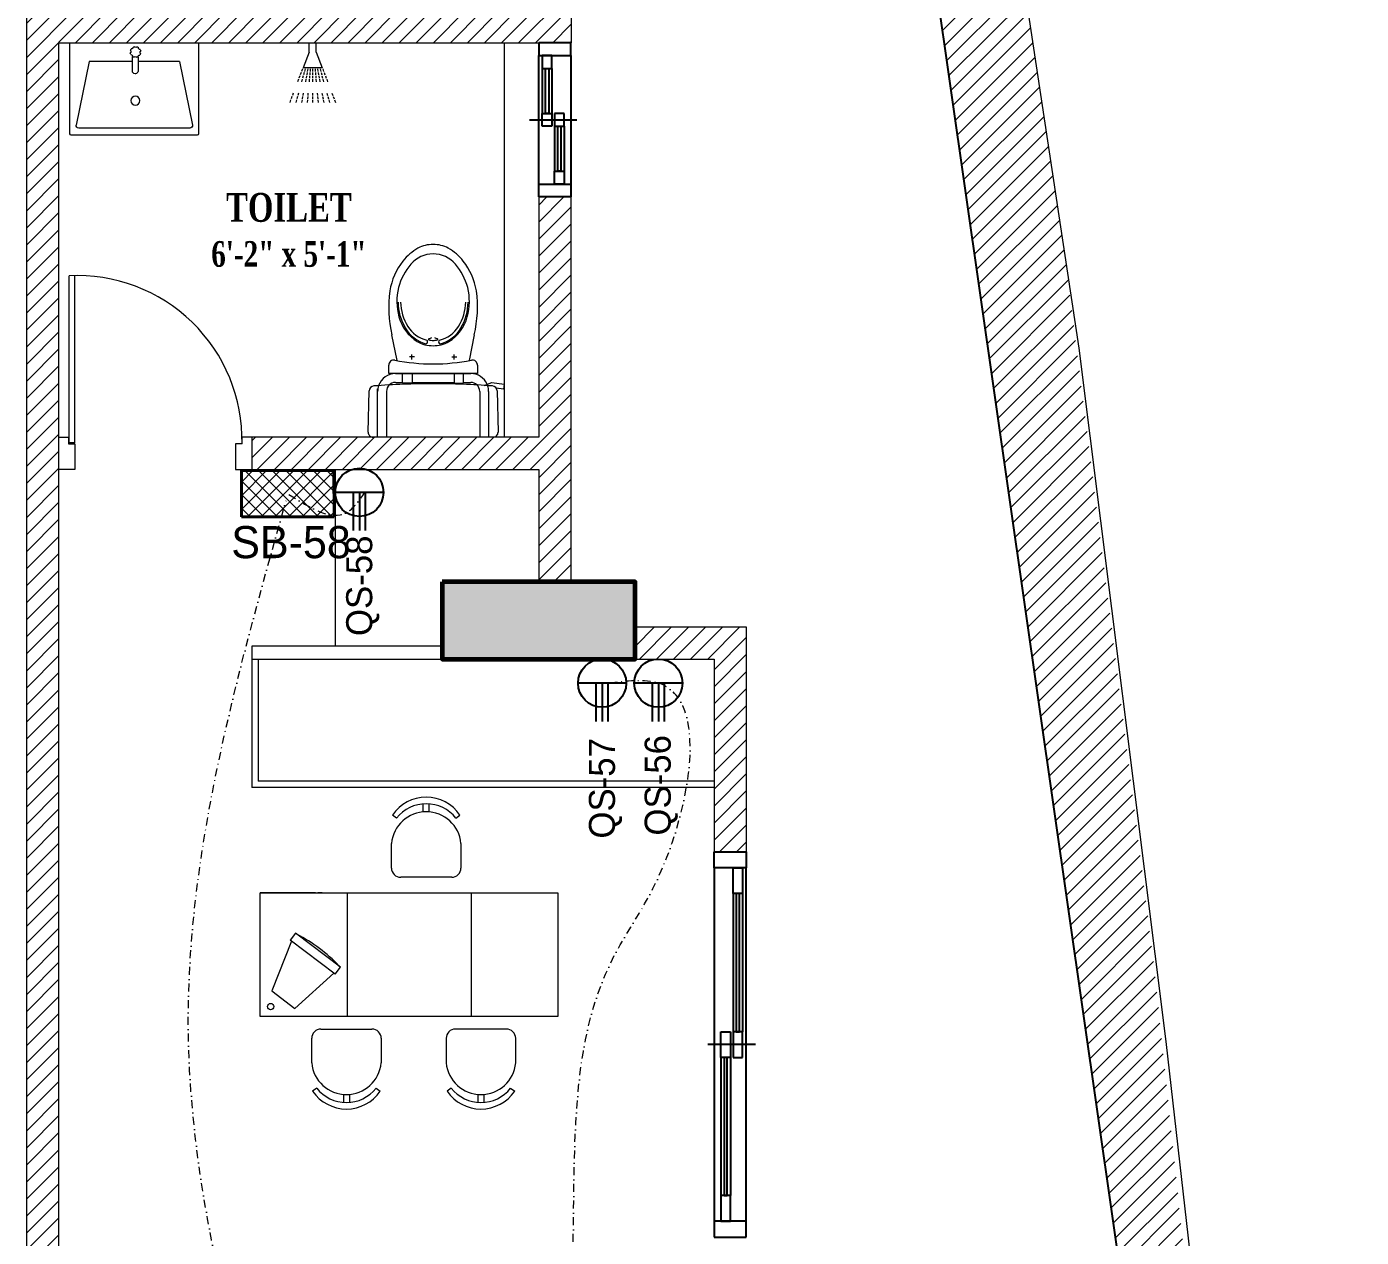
# Model space of a CAD drawing. Header units: inches. Extents: x 109699 to 44449955, y -10987 to 15824140.
# Drawn here: x 194751.3 to 194958.9, y -3308.3 to -3119.9 of the extents above; entities that cross this region are included whole.
import ezdxf

# ---------------------------------------------------------------- set-up
doc = ezdxf.new("R2010")
doc.units = ezdxf.units.IN
doc.header["$LTSCALE"] = 5
doc.header["$MEASUREMENT"] = 0
doc.linetypes.add('DASHDOT', pattern=[1, 0.5, -0.25, 0, -0.25])
doc.linetypes.add('HIDDEN2', pattern=[0.1875, 0.125, -0.0625])
doc.layers.get('0').update_dxf_attribs({"color": 123})
for name, color, linetype, lineweight in [('@NORMAL', 7, 'Continuous', 5), ('cloumn', 253, 'Continuous', 60), ('collum', 8, 'Continuous', 70), ('E-QS-Socket-15A', 1, 'Continuous', 9), ('E-SB-Switch-Board', 106, 'Continuous', 18), ('fixture', 255, 'Continuous', 0), ('Ground foor outer wall', 7, 'Continuous', 25), ('ha', 252, 'Continuous', 5), ('HATCH2', 253, 'Continuous', 15), ('SB', 1, 'DASHDOT', 20), ('WALL', 8, 'Continuous', 53), ('WALL-1', 8, 'Continuous', 9), ('Window wall', 7, 'Continuous', 5)]:
    doc.layers.add(name, color=color, linetype=linetype, lineweight=lineweight)
doc.layers.add('T', color=8, linetype='Continuous')
doc.layers.add('WID', color=8, linetype='Continuous')
doc.styles.get("Standard").update_dxf_attribs({"font": 'times.ttf'})
doc.styles.add('style2', font='ARIALN.TTF', dxfattribs={"width": 0.75, "height": 3})

# ---------------------------------------------------------------- blocks, each defined once
blk = doc.blocks.new('coloumn-01')
at = {"layer": 'ha'}
h = blk.add_hatch(dxfattribs=at)
h.set_pattern_fill('AR-CONC', color=256, scale=0.5)
h.set_pattern_definition([(49.99999999999999, (0, 0), (3.586300913003767, -0.3137606749129755), [0.375, -4.125]), (355, (0, 0), (-0.693756668065, 3.760960668500059), [0.3, -3.3]), (100.45144446, (0.298858405, -0.02614672), (2.89254423363556, 3.447199954843147), [0.3187009599999999, -3.505710559999999]), (46.18420000000001, (0, 1), (5.336206653357862, -0.8275964039653827), [0.5625, -6.1875]), (96.63563549, (0.444683725, 0.931033465), (4.673309728371142, 4.870593003872752), [0.47805171, -5.258568799999999]), (351.1841639899999, (0, 1), (4.673309725273866, 4.870593001349951), [0.45, -4.950000005]), (21, (0.5, 0.75), (2.984535260592308, -2.013094453326694), [0.375, -4.125]), (326.0000000000001, (0.5, 0.75), (1.216576659607909, 3.625750225234265), [0.3, -3.3]), (71.45144474, (0.74871127, 0.58224213), (4.201111883649856, 1.612655764031769), [0.31870095, -3.50571056]), (37.50000000000001, (0, 0), (0.06079927658645334, 1.664469269156557), [0, -3.26, 0, -3.35, 0, -3.3125]), (7.499999999999999, (0, 0), (1.315347687210743, 1.972058559411801), [0, -1.91, 0, -3.185, 0, -1.2625]), (327.5, (-1.115, 0), (2.669112180862045, -0.1127743586718988), [0, -1.25, 0, -3.9, 0, -5.175]), (317.5, (-1.615, 0), (2.915930846711931, 0.5005249116615886), [0, -1.625, 0, -2.59, 0, -3.675])])
h.paths.add_polyline_path([(32128.44739975178, -2546319.049243456), (32092.44739975178, -2546319.049243456), (32092.44739975178, -2546331.049243456), (32128.44739975178, -2546331.049243456)])
h.paths.add_polyline_path([(32128.44739975189, -2546617.132962178), (32098.44739975189, -2546617.132962178), (32098.44739975189, -2546629.132962178), (32128.44739975189, -2546629.132962178)])
h.paths.add_polyline_path([(31978.51966727065, -2546605.132962178), (31966.51966727065, -2546605.132962178), (31966.51966727065, -2546635.132962178), (31978.51966727065, -2546635.132962178)])
h.paths.add_polyline_path([(31821.20333333506, -2546605.132962178), (31809.20333333506, -2546605.132962178), (31809.20333333506, -2546635.132962178), (31821.20333333506, -2546635.132962178)])
h.paths.add_polyline_path([(31689.20328743063, -2546611.133238418), (31677.20328743063, -2546611.133238418), (31677.20328743063, -2546635.133238418), (31689.20328743063, -2546635.133238418)])
h.paths.add_polyline_path([(31417.20347832461, -2546611.132962178), (31405.20347832461, -2546611.132962178), (31405.20347832461, -2546635.132962178), (31417.20347832461, -2546635.132962178)])
h.paths.add_polyline_path([(31435.20347912709, -2546415.348983645), (31405.20347912709, -2546415.348983645), (31405.20347912709, -2546427.348983645), (31435.20347912709, -2546427.348983645)])
h.paths.add_polyline_path([(31633.74647668525, -2546415.348983645), (31603.74647668525, -2546415.348983645), (31603.74647668525, -2546427.348983645), (31633.74647668525, -2546427.348983645)])
h.paths.add_polyline_path([(31821.20245073218, -2546319.049243455), (31809.20245073218, -2546319.049243455), (31809.20245073218, -2546349.049243455), (31821.20245073218, -2546349.049243455)])
h.paths.add_polyline_path([(31996.51966727068, -2546319.049243455), (31966.51966727068, -2546319.049243455), (31966.51966727068, -2546331.049243455), (31996.51966727068, -2546331.049243455)])
h.paths.add_polyline_path([(31581.74648750067, -2546291.049243452), (31541.74648750067, -2546291.049243452), (31541.74648750067, -2546301.049243452), (31581.74648750067, -2546301.049243452)])
h.paths.add_polyline_path([(31485.74647668505, -2546261.049243452), (31475.74647668505, -2546261.049243452), (31475.74647668505, -2546301.049243452), (31485.74647668505, -2546301.049243452)])
h.paths.add_polyline_path([(31581.74648750064, -2546206.049278549), (31521.74648750064, -2546206.049278549), (31521.74648750064, -2546216.049243455), (31581.74648750064, -2546216.049243455)])
h.paths.add_polyline_path([(31435.20347595899, -2546206.049243455), (31405.20347595899, -2546206.049243455), (31405.20347595899, -2546218.049243455), (31435.20347595899, -2546218.049243455)])
h.paths.add_polyline_path([(31435.20347912709, -2546094.049243455), (31405.20347912709, -2546094.049243455), (31405.20347912709, -2546106.049243455), (31435.20347912709, -2546106.049243455)])
h.paths.add_polyline_path([(31583.74647668522, -2546094.049243455), (31547.74647668522, -2546094.049243455), (31547.74647668522, -2546106.049243455), (31583.74647668522, -2546106.049243455)])
h.paths.add_polyline_path([(31775.41359277777, -2546094.049243455), (31763.41359277777, -2546094.049243455), (31763.41359277777, -2546124.049243455), (31775.41359277777, -2546124.049243455)])
h.paths.add_polyline_path([(32059.80123907101, -2546094.049243455), (32047.80123907101, -2546094.049243455), (32047.80123907101, -2546124.049243455), (32059.80123907101, -2546124.049243455)])
h.paths.add_polyline_path([(32058.06771510976, -2545913.633020405), (32028.06771510976, -2545913.633020405), (32028.06771510976, -2545925.633020405), (32058.06771510976, -2545925.633020405)])
h.paths.add_polyline_path([(32048.06771510973, -2545722.712815279), (32036.06771510973, -2545722.712815279), (32036.06771510973, -2545746.712815279), (32048.06771510973, -2545746.712815279)])
h.paths.add_polyline_path([(31799.41359277774, -2545913.633020405), (31763.41359277774, -2545913.633020405), (31763.41359277774, -2545925.633020405), (31799.41359277774, -2545925.633020405)])
h.paths.add_polyline_path([(31591.53986684192, -2545945.049243456), (31561.31223659915, -2545945.049243456), (31561.31223659915, -2545957.049243456), (31591.53986684192, -2545957.049243456)])
h.paths.add_polyline_path([(31435.20347912709, -2545945.049243456), (31405.20347912709, -2545945.049243456), (31405.20347912709, -2545957.049243456), (31435.20347912709, -2545957.049243456)])
h.paths.add_polyline_path([(31429.2035252499, -2545715.383477275), (31405.2035252499, -2545715.383477275), (31405.2035252499, -2545727.383477275), (31429.2035252499, -2545727.383477275)])
h.paths.add_polyline_path([(31605.53986684192, -2545715.383237123), (31581.53986684192, -2545715.383237123), (31581.53986684192, -2545727.383237123), (31605.53986684192, -2545727.383237123)])
h.paths.add_polyline_path([(31775.41359277774, -2545711.610186095), (31763.41359277774, -2545711.610186095), (31763.41359277774, -2545735.610186095), (31775.41359277774, -2545735.610186095)])
at = {"layer": 'cloumn', "elevation": -16.03078112505508}
blk.add_lwpolyline([(32028.06771510976, -2545913.633020405), (32028.06771510976, -2545925.633020405), (32058.06771510976, -2545925.633020405), (32058.06771510976, -2545913.633020405)], close=True, dxfattribs=at)
blk = doc.blocks.new('qplaz')
at = {"layer": 'fixture'}
for p, q in [((143569.7800132462, 341.4142088231699), (143569.7800132462, 321.8142088231655)), ((143584.1800132462, 341.61420882317), (143569.9800132462, 341.61420882317)), ((143581.2560437616, 338.6539164940569), (143571.3654443752, 340.6546305699137)), ((143584.1800132462, 321.6142088231654), (143584.1800132462, 341.61420882317)), ((143570.8861369331, 340.2625714804694), (143570.8861369331, 322.965846165866)), ((143581.2560437616, 338.6539164940569), (143581.2560437616, 332.2000209122216)), ((143582.0060121824, 332.2000209122216), (143579.7593405762, 332.2000209122216)), ((143579.3593405762, 331.8000209122216), (143579.3593405762, 331.7265742452862)), ((143579.7593405762, 331.3265742452861), (143582.0559613498, 331.3265742452861)), ((143581.2560437616, 331.3265742452861), (143581.2560437616, 324.5745011522785)), ((143581.2560437616, 324.5745011522785), (143571.3654443752, 322.5737870764217)), ((143569.9800132462, 321.6142088231654), (143584.1800132462, 321.6142088231654))]:
    blk.add_line(p, q, dxfattribs=at)
blk.add_circle((143575.1723653077, 331.7897488839506), 0.6913263923410093, dxfattribs=at)
for centre, radius, start, end in [((143569.9800132462, 341.4142088231699), 0.2000000000000455, 90, 180), ((143571.2861369331, 340.2625714804694), 0.4000000000000909, 78.56426997742129, 180), ((143579.7593405762, 331.8000209122216), 0.399999999999909, 90, 180), ((143582.7354837368, 331.8035851411277), 0.8302349482081128, 151.4778612968022, 170.068074453921), ((143582.0119682067, 332.4488265509969), 0.248876917594301, 268.6286890816223, 7.917246669584689), ((143582.7354837368, 331.8035851411277), 0.8302349482082407, 106.4778612964865, 125.0680744547195), ((143582.6801355756, 332.7714424551863), 0.2488769175942959, 223.6286890812177, 322.9172466696585), ((143582.7354837368, 331.8035851411277), 0.8302349482088563, 61.4778612960077, 80.06807445479153), ((143583.3807251467, 332.5271006712389), 0.248876917594301, 178.6286890807749, 277.9172466688938), ((143582.7354837368, 331.8035851411277), 0.830234948208255, 16.47786129636911, 35.06807445458243), ((143579.7593405762, 331.7265742452862), 0.4000000000000909, 180, 270), ((143581.7676264227, 331.7482369799126), 0.2488769175943618, 313.6286890804716, 52.9172466688434), ((143582.7354837368, 331.8035851411277), 0.8302349482082407, 196.4778612963691, 215.0680744545824), ((143582.0902423269, 331.0800696110165), 0.2488769175944828, 358.6286890807748, 97.9172466688938), ((143582.7354837368, 331.8035851411277), 0.8302349482086144, 241.4778612960077, 260.0680744547915), ((143582.790831898, 330.8357278270691), 0.2488769175942959, 43.62868908121773, 142.9172466696585), ((143582.7354837368, 331.8035851411277), 0.8302349482082931, 286.4778612964865, 305.0680744547195), ((143583.4589992669, 331.1583437312556), 0.2488769175944828, 88.62868908162226, 187.9172466695847), ((143583.7033410509, 331.8589333023399), 0.2488769175943618, 133.6286890804716, 232.9172466688434), ((143582.7354837368, 331.8035851411277), 0.8302349482084354, 331.4778612968021, 350.0680744541255), ((143569.9800132462, 321.8142088231655), 0.2000000000000455, 180, 270), ((143571.2861369331, 322.965846165866), 0.4000000000000909, 180, 281.4357300225787)]:
    blk.add_arc(centre, radius, start, end, dxfattribs=at)
blk = doc.blocks.new('bhgy')
at = {"layer": 'fixture'}
for p, q in [((143575.2772015615, 368.1126747355272), (143574.8957682036, 368.2586983371991)), ((143575.2772015615, 368.1126747355272), (143574.9022015615, 368.2562354637309)), ((143575.8127015615, 367.9076700157136), (143575.4377015615, 368.0512307438592)), ((143575.8127015615, 367.9076700157136), (143575.4377015615, 368.0512307438592)), ((143576.3482015615, 367.7026652958418), (143575.9732015615, 367.8462260240456)), ((143576.3482015615, 367.7026652958418), (143575.9732015615, 367.8462260240456)), ((143575.2772015615, 367.2064695406123), (143574.9022015615, 367.3118651087395)), ((143575.2772015615, 366.3458920605888), (143574.9022015615, 366.4150440963974)), ((143575.2772015615, 365.513992717734), (143574.9022015615, 365.5481090113869)), ((143575.8127015615, 367.0559646693407), (143575.4377015615, 367.161360237468)), ((143575.8127015615, 366.2471429534605), (143575.4377015615, 366.3162949892401)), ((143575.8127015615, 365.4652746504696), (143575.4377015615, 365.4993909440934)), ((143576.3482015615, 366.9054597980401), (143575.9732015615, 367.0108553661673)), ((143576.3482015615, 366.1483938463032), (143575.9732015615, 366.2175458821118)), ((143576.3482015615, 365.416556583147), (143575.9732015615, 365.4506728767708)), ((143578.4902015615, 366.8826464164711), (143578.1152015615, 367.0262071446457)), ((143578.4902015615, 366.8826464164711), (143578.1152015615, 367.0262071446457)), ((143578.4902015615, 366.3034403129247), (143578.1152015615, 366.408835881052)), ((143578.4902015615, 365.7533974177902), (143578.1152015615, 365.8225494535989)), ((143579.0257015615, 366.6776416966284), (143578.6507015615, 366.821202424803)), ((143579.0257015615, 366.6776416966284), (143578.6507015615, 366.821202424803)), ((143579.0257015615, 366.1529354416241), (143578.6507015615, 366.2583310097514)), ((143579.0257015615, 365.654648310662), (143578.6507015615, 365.7238003464706)), ((143579.5612015615, 366.4726369767857), (143579.1862015615, 366.6161977049603)), ((143579.5612015615, 366.4726369767857), (143579.1862015615, 366.6161977049603)), ((143579.5612015615, 366.0024305703816), (143579.1862015615, 366.1078261385089)), ((143579.5612015615, 365.5558992035337), (143579.1862015615, 365.6250512393424)), ((143580.0967015615, 366.2676322569139), (143579.7217015615, 366.4111929851176)), ((143580.0967015615, 366.2676322569139), (143579.7217015615, 366.4111929851176)), ((143580.0967015615, 365.851925699081), (143579.7217015615, 365.9573212672083)), ((143580.0967015615, 365.4571500964055), (143579.7217015615, 365.5263021322141)), ((143582.7198980097, 365.2664250417263), (143580.2842015615, 366.2039250417263)), ((143580.2842015615, 366.2039250417263), (143580.2842015615, 363.2039250417263)), ((143582.7119899517, 365.2664250417263), (143580.2842015615, 366.1958518928266)), ((143582.7119899517, 365.2664250417263), (143580.2842015615, 366.1958518928266)), ((143575.2772015615, 364.6958867461478), (143574.9022015615, 364.6955482104211)), ((143575.2772015615, 363.8776450359553), (143574.9022015615, 363.8428459541872)), ((143575.8127015615, 364.6963701751781), (143575.4377015615, 364.6960316394513)), ((143575.8127015615, 363.9273381247301), (143575.4377015615, 363.892539042962)), ((143576.3482015615, 364.6968536041793), (143575.9732015615, 364.6965150684525)), ((143576.3482015615, 363.9770312135049), (143575.9732015615, 363.9422321317077)), ((143578.4902015615, 365.2216843139729), (143578.1152015615, 365.2558006075967)), ((143578.4902015615, 364.6987873203004), (143578.1152015615, 364.6984487845737)), ((143578.4902015615, 364.1758035685168), (143578.1152015615, 364.1410044867487)), ((143578.4902015615, 363.643824255251), (143578.1152015615, 363.5739718901866)), ((143579.0257015615, 365.1729662466794), (143578.6507015615, 365.2070825403032)), ((143579.0257015615, 364.6992707493016), (143578.6507015615, 364.6989322135748)), ((143579.0257015615, 364.2254966572916), (143578.6507015615, 364.1906975755235)), ((143579.0257015615, 363.743573432567), (143578.6507015615, 363.6737210675026)), ((143579.5612015615, 365.1242481793859), (143579.1862015615, 365.1583644730097)), ((143579.5612015615, 364.6997541783319), (143579.1862015615, 364.6994156426051)), ((143579.5612015615, 364.2751897460373), (143579.1862015615, 364.2403906642692)), ((143579.5612015615, 363.843322609883), (143579.1862015615, 363.7734702448186)), ((143579.5612015615, 363.3964142809971), (143579.1862015615, 363.2902877868153)), ((143580.0967015615, 365.0755301120923), (143579.7217015615, 365.1096464057161)), ((143580.0967015615, 364.7002376073331), (143579.7217015615, 364.6998990716063)), ((143580.0967015615, 364.3248828348121), (143579.7217015615, 364.290083753044)), ((143580.0967015615, 363.943071787199), (143579.7217015615, 363.8732194221345)), ((143580.0967015615, 363.5479629147273), (143579.7217015615, 363.4418364205164)), ((143582.7198980097, 364.1414250417263), (143580.2842015615, 363.2039250417263)), ((143582.7119899517, 365.2664250417263), (143584.1813158786, 365.2664250417263)), ((143582.7198980097, 364.1414250417263), (143584.1813158786, 364.1414250417263)), ((143575.2772015615, 363.0453291913261), (143574.9022015615, 362.9754768262617)), ((143575.2772015615, 362.1840252112713), (143574.9022015615, 362.0778987170604)), ((143575.2772015615, 361.2767298431543), (143574.9022015615, 361.1323922758572)), ((143575.8127015615, 363.1450783686421), (143575.4377015615, 363.0752260035777)), ((143575.8127015615, 362.3355738449725), (143575.4377015615, 362.2294473507616)), ((143575.8127015615, 361.4828438892844), (143575.4377015615, 361.3385063219873)), ((143576.3482015615, 363.2448275459872), (143575.9732015615, 363.1749751808936)), ((143576.3482015615, 362.4871224787028), (143575.9732015615, 362.3809959844918)), ((143576.3482015615, 361.6889579353854), (143575.9732015615, 361.5446203680883)), ((143578.4902015615, 363.0933170135656), (143578.1152015615, 362.9871905193838)), ((143578.4902015615, 362.5134141197602), (143578.1152015615, 362.3690765524632)), ((143579.0257015615, 363.2448656472668), (143578.6507015615, 363.138739153085)), ((143579.0257015615, 362.7195281658612), (143578.6507015615, 362.5751905985642)), ((143579.5612015615, 362.9256422119913), (143579.1862015615, 362.7813046446943)), ((143580.0967015615, 363.1317562580632), (143579.7217015615, 362.9874186907662))]:
    blk.add_line(p, q, dxfattribs=at)
blk = doc.blocks.new('bgtrfv')
at = {"layer": 'fixture'}
for p, q in [((21441.97229669015, -26164.40491112152), (21441.97229669015, -26138.40491112152)), ((21442.86003956014, -26164.40491112152), (21442.86003956014, -26138.40491112152)), ((21440.36849646348, -26163.54399991067), (21441.86849646348, -26163.54399991067)), ((21441.86849646348, -26163.54399991067), (21441.86849646348, -26164.54399991067)), ((21470.37322828309, -26163.54399991058), (21468.86849646354, -26163.54399991058)), ((21468.86849646354, -26164.54399991055), (21468.86849646354, -26163.54399991058)), ((21441.86849646348, -26164.54399991067), (21442.86849646348, -26164.54399991067)), ((21442.86003956014, -26164.40491112152), (21441.97229669015, -26164.40491112152)), ((21442.86849646348, -26164.54399991067), (21442.86849646348, -26168.54399991067)), ((21467.86849646354, -26164.54399991055), (21467.86849646354, -26168.54399991055)), ((21468.86849646354, -26164.54399991055), (21467.86849646354, -26164.54399991055)), ((21442.86849646348, -26168.54399991067), (21440.36849646348, -26168.54399991058)), ((21467.86849646354, -26168.54399991055), (21470.36849646351, -26168.54399991055))]:
    blk.add_line(p, q, dxfattribs=at)
blk.add_arc((21443.20467689397, -26164.04399991055), 25.66868977762097, 358.8838658305763, 92.75188722137418, dxfattribs=at)
blk = doc.blocks.new('nhjkkl')
at = {"layer": 'fixture'}
for p, q in [((143550.2312347457, 413.9730671772784), (143568.8430790594, 413.9730671772793)), ((143550.9065610597, 406.8304476761043), (143550.9065610476, 413.9730520486739)), ((143552.2954045853, 406.8304476553101), (143552.295404572, 413.9730369089164)), ((143566.7790000358, 406.8304174008415), (143566.7790000629, 413.9730217734107)), ((143568.1677981537, 413.9730520292499), (143568.1677527493, 408.0151220831901)), ((143549.5901182657, 406.7664480220853), (143549.4378542114, 413.1605533693012)), ((143569.6365050042, 413.160553386321), (143569.4842561156, 406.7664480432288)), ((143568.1677527493, 408.0151220831901), (143568.1677981597, 406.4336438885)), ((143548.4963421248, 405.7263631810149), (143548.607251598, 406.5122054251713)), ((143550.3819850576, 405.4614186200849), (143548.4963421248, 405.7263631810149)), ((143548.607251598, 406.5122054251713), (143549.7157409937, 406.3564144534005)), ((143551.5813878428, 405.9018777620411), (143550.3819850576, 405.4614186200849)), ((143554.79288887, 405.4416192904139), (143553.6842026946, 405.441619307019)), ((143556.26127781, 405.5678778112876), (143554.7929191489, 405.5678777931987)), ((143554.7929191489, 405.5678777931987), (143554.7929191657, 404.0528211996536)), ((143562.8130511395, 405.4416192901674), (143556.2612324133, 405.4415738736677)), ((143556.261277828, 404.0528211778994), (143556.26127781, 405.5678778112876)), ((143562.8130813948, 404.0528211994076), (143562.8130814172, 405.5678777923752)), ((143562.8130814172, 405.5678777923752), (143564.2813946441, 405.5678778099075)), ((143565.3901262533, 405.4416192910601), (143564.2813644056, 405.4416193076988)), ((143564.2813946441, 405.5678778099075), (143564.2813946615, 404.0528211776734)), ((143568.1677981597, 406.4336438885), (143568.1677981659, 406.8304930909451)), ((143552.6374877589, 404.0528211924245), (143566.4367957518, 404.0528211854942)), ((143552.6374877788, 402.7586299086117), (143552.6374877589, 404.0528211924245)), ((143565.3901262723, 404.052821200891), (143553.6842329504, 404.0527757819953)), ((143554.7929191657, 404.0528211996536), (143556.261277828, 404.0528211778994)), ((143564.2813946615, 404.0528211776734), (143562.8130813948, 404.0528211994076)), ((143566.4367957518, 404.0528211854942), (143566.4367957728, 402.7586601782943)), ((143553.1271576377, 398.0362349681834), (143553.9518113588, 402.0500473916766)), ((143556.6404317734, 401.4735209071393), (143555.8468090396, 401.4735208790955)), ((143556.2436128532, 401.8703246815119), (143556.2436128408, 401.076701986922)), ((143562.4338063848, 401.4735208998579), (143563.2274290794, 401.4735208880586)), ((143562.8306252776, 401.870324702267), (143562.8306253056, 401.0767019672573)), ((143565.1223207889, 402.0500776611082), (143565.9471258924, 398.0362349753721)), ((143559.3387398673, 398.4577576346321), (143558.9106931205, 398.6640308240756)), ((143560.1635449936, 398.6640308047001), (143559.7355133987, 398.4577576290383))]:
    blk.add_line(p, q, dxfattribs=at)
for centre, radius, start, end in [((143550.2312440123, 413.179452317064), 0.7936148602690781, 90.00066901502818, 181.3645564982883), ((143568.8430925063, 413.179430154478), 0.7936370229151675, 358.63708330143, 90.00097078565905), ((143550.3835517447, 406.7852967886536), 0.7936573326114393, 181.3608597506466, 265.4936567333053), ((143559.3313820936, 520.4146619905953), 114.7747799088793, 265.4974651529274, 270.1027383364831), ((143553.6835439005, 406.8302100781168), 2.776982850894335, 179.9950977868233, 198.7247616892986), ((143553.6641671368, 406.8219761162256), 2.755988833818937, 198.6919603846717, 203.1962037287053), ((143553.6842451597, 406.830626965949), 2.777851183980603, 203.1970942653883, 269.9997481717924), ((143553.6840397306, 406.830291598628), 1.388635154058973, 179.9935610234081, 226.0579730208608), ((143553.6842363313, 406.8306462703642), 1.389026963752532, 226.0622858634653, 269.9986125244432), ((143559.7429846886, 520.4144736201536), 114.7745915251009, 269.8972652920607, 274.5025384751385), ((143565.3900826332, 406.8305070130612), 2.777685812513137, 270.0009001508976, 341.2746753299377), ((143565.3900696894, 406.8304403121767), 1.388821022269026, 270.0023335401336, 318.9044295561592), ((143565.3903243654, 406.8303071959601), 1.388675674785373, 313.9401349780949, 0.004546975725653977), ((143565.3906436726, 406.8305070680519), 2.777154493287228, 341.2709583579591, 359.9997116367785), ((143568.6908150557, 406.7853051890736), 0.7936651105025501, 274.5057515234096, 358.6385485059807), ((143553.4310986414, 402.7586261222484), 0.7936108626023987, 179.9997266385257, 281.154795170795), ((143559.5371957675, 371.7938538244518), 30.76746556976699, 78.84496378673161, 101.1553274581742), ((143565.6431621761, 402.758675070728), 0.7936335968594284, 258.8438563195717, 359.9989248519769), ((143560.6030199971, 393.4904633605145), 6.619506932955108, 122.1868749793399, 164.6422486899968), ((143559.691574243, 394.4271028772321), 5.141188323198548, 104.2497094621876, 150.61330759848), ((143559.4569603147, 394.4903639536053), 4.443393787718942, 101.8529499143643, 150.0038868718224), ((143559.5371492295, 394.6434052969737), 5.084142630955329, 90.00008428513468, 118.9405262423073), ((143558.3670353377, 399.1001076362847), 0.3155730422259372, 304.1716716939285, 79.21640439466078), ((143558.9034807952, 398.7448373456175), 0.08112774840026897, 120.2938259573558, 275.1003766384382), ((143559.5371535633, 395.9875161606467), 2.906734715241127, 90.00023231647822, 103.4195897572691), ((143559.5371191747, 394.6434638445119), 5.0840840834616, 61.05930362467164, 89.999745580456), ((143559.5371073564, 395.9877092781937), 2.906541597874001, 76.57996402864104, 89.99932147006473), ((143560.1707573169, 398.7448373461996), 0.08112776809779704, 264.8996260535975, 59.706176732827), ((143560.7072330775, 399.1001138847403), 0.3155697011984737, 100.7865058950931, 235.831238595057), ((143559.6173005208, 394.4904147853488), 4.443348715976101, 29.99569182148486, 78.14662877954265), ((143559.3826715294, 394.427120612819), 5.141172952833982, 29.38656240975397, 75.7501605465209), ((143558.4712257037, 393.4904828698247), 6.619494466593977, 15.35760583437553, 57.81297954471867), ((143572.2223725796, 393.6842009728691), 19.58487767572048, 167.1608948101009, 187.3028875654185), ((143561.8666311087, 392.9471293959111), 7.765781522712604, 148.9734116776313, 180.0370825543271), ((143561.9397062611, 392.7187179168407), 7.485059714963107, 147.7595450529205, 178.2898013246998), ((143557.1345394465, 392.7186902103006), 7.485068091722362, 1.71040899528419, 32.24066526655368), ((143557.2076145146, 392.9471021420416), 7.765789141801811, 359.9631185417419, 31.02678941811098), ((143546.851903473, 393.6842435729975), 19.58487550162758, 352.6969860827403, 12.83897883790706), ((143563.4260475728, 392.801147338552), 9.524650229934462, 165.1413266773221, 192.8659346269845), ((143555.6481905647, 392.8011472918486), 9.524650235689958, 347.1340656589409, 14.85867360866212), ((143563.0484980828, 392.9327481596404), 10.39841761455111, 189.6220183945854, 217.9117471889267), ((143563.9317907136, 393.5092300994431), 10.19175081845734, 196.1153299050868, 219.5232582581568), ((143555.1424550462, 393.5091935918356), 10.19173337833671, 320.4769270377624, 343.8848553902324), ((143556.0257778566, 392.9327181524561), 10.39840516526215, 322.0884090897869, 350.378137884462), ((143561.7342255453, 392.2455549454055), 8.94320625309545, 219.6122136137997, 239.3816435217801), ((143559.5040281406, 389.9617490593175), 4.519470302409078, 220.5550458037677, 270.4192277752593), ((143559.5701948642, 389.961814163333), 4.519535626071895, 269.580394858351, 319.4445768290443), ((143557.3400579794, 392.2455549029521), 8.94320622922971, 300.6183568637677, 320.3877867722666), ((143559.4418071491, 388.7049738406661), 4.731726761745959, 241.4348748081609, 271.1544712317944), ((143559.6324764107, 388.7049738002104), 4.731726720728004, 268.8455291001113, 298.565125525756)]:
    blk.add_arc(centre, radius, start, end, dxfattribs=at)
blk = doc.blocks.new('A$C29E84E92')
for p, q in [((25.17505422335307, 9.869236721855941), (25.17505422335307, 81.86923672185594)), ((25.17505422335307, 81.86923672185594), (55.17505422335307, 81.86923672185594)), ((55.17505422335307, 68.48081915101511), (55.17505422335307, 81.86923672185594)), ((55.17505422335307, 81.86923672185594), (55.17505422335307, 9.869236721855941)), ((31.38691217695668, 79.0761646447977), (27.17823697575659, 73.46898891167302)), ((43.40673632357357, 74.29023317782458), (31.38691217695668, 79.0761646447977)), ((35.48276842353516, 63.73321026797612), (43.64685656296933, 74.61014296297299)), ((45.34794629328462, 73.3333265220831), (43.64685656296933, 74.61014296297117)), ((27.17823697575659, 73.46898891167302), (35.72288866292729, 64.05312005312271)), ((37.18385815385045, 62.45639382709169), (45.34794629328462, 73.3333265220831)), ((7.865989205030928, 68.20601051787935), (7.12342249870926, 69.192585125606)), ((13.9841253657396, 69.43073605582185), (19.93556622335382, 69.43073605582185)), ((55.21256786788945, 67.92667330017366), (55.21256786788945, 66.86923672185594)), ((22.17505422335307, 67.1912480558226), (22.17505422335307, 54.85334834338073)), ((6.34430242657254, 61.76001490211684), (4.420414154257742, 61.76001490211684)), ((35.48276842353152, 63.73321026797794), (37.18385815385045, 62.45639382709169)), ((6.34430242657254, 60.28458149708649), (4.420414154257742, 60.28458149708649)), ((7.865989205030928, 53.83858588132398), (7.12342249870926, 52.85201127359915)), ((19.93556622335382, 52.61386034338148), (13.9841253657396, 52.61386034338148)), ((61.15088854035639, 50.12572385488102), (67.1023293979706, 50.12572385488102)), ((73.22046555867928, 48.90099831693851), (73.96303226500095, 49.88757292466335)), ((58.91140054035714, 35.54833614243989), (58.91140054035714, 47.88623585488176)), ((74.74215233713767, 42.455002701176), (76.66604060945247, 42.455002701176)), ((74.74215233713767, 40.97956929614566), (76.66604060945247, 40.97956929614566)), ((7.865989205030928, 35.66514260274062), (7.12342249870926, 36.65171721046545)), ((19.93556622335382, 36.88986814068312), (13.9841253657396, 36.88986814068312)), ((22.17505422335307, 22.312480428242), (22.17505422335307, 34.65038014068386)), ((67.1023293979706, 33.30884814244064), (61.15088854035639, 33.30884814244064)), ((73.22046555867928, 34.53357368038314), (73.96303226500095, 33.54699907265649)), ((6.34430242657254, 29.2191469869781), (4.420414154257742, 29.2191469869781)), ((6.34430242657254, 27.74371358194776), (4.420414154257742, 27.74371358194776)), ((7.865989205030928, 21.29771796618525), (7.12342249870926, 20.31114335845859)), ((13.9841253657396, 20.07299242824274), (19.93556622335382, 20.07299242824274)), ((55.17505422335307, 9.869236721855941), (25.17505422335307, 9.869236721855941))]:
    blk.add_line(p, q)
at = {"linetype": 'HIDDEN2', "ltscale": 100}
for p, q in [((55.17505422335307, 60.86923672185594), (25.17505422335307, 60.86923672185594)), ((55.17505422335307, 30.86923672185594), (25.17505422335307, 30.86923672185594))]:
    blk.add_line(p, q, dxfattribs=at)
blk.add_circle((27.60067696482656, 79.35788150488088), 0.775044411527233)
for centre, radius, start, end in [((11.44997809457345, 90.27431579628364), 37.82577647041337, 313.3674484493617, 332.8496926272567), ((12.7037971469108, 61.02229819960166), 9.894148252662442, 124.3334044893869, 235.6665955106131), ((13.55292226128586, 61.02229819960166), 9.162255740705183, 128.3666394753077, 231.6333605246923), ((14.7557863584625, 61.02229819960166), 8.44377213510724, 95.24347326652506, 264.756526733475), ((19.93556622335382, 67.1912480558226), 2.23948799999985, 0, 90), ((19.93556622335382, 54.85334834338073), 2.23948799999985, 270, 0), ((61.15088854035639, 47.88623585488176), 2.23948799999985, 90, 180), ((66.3306684052477, 41.71728599866083), 8.44377213510724, 275.243473266525, 84.75652673347493), ((67.53353250242435, 41.71728599866083), 9.162255740705183, 308.3666394753077, 51.63336052469231), ((68.3826576167994, 41.71728599866083), 9.894148252662442, 304.3334044893869, 55.66659551061313), ((12.7037971469108, 28.48143028446293), 9.894148252662442, 124.3334044893869, 235.6665955106131), ((13.55292226128586, 28.48143028446293), 9.162255740705183, 128.3666394753077, 231.6333605246923), ((14.7557863584625, 28.48143028446293), 8.44377213510724, 95.24347326652506, 264.756526733475), ((19.93556622335382, 34.65038014068386), 2.23948799999985, 0, 90), ((61.15088854035639, 35.54833614243989), 2.23948799999985, 180, 270), ((19.93556622335382, 22.312480428242), 2.23948799999985, 270, 0)]:
    blk.add_arc(centre, radius, start, end)
blk = doc.blocks.new('bbbb')
at = {"layer": 'WID'}
for p, q in [((143986.7009188982, 37109.52163377394), (143981.7009188964, 37109.52163377394)), ((143981.7009188964, 37109.52163377394), (143981.7009188964, 37107.02163377452)), ((143986.7009188982, 37107.02163377452), (143986.7009188982, 37109.52163377394)), ((143981.7009188964, 37107.02163377452), (143986.7009188982, 37107.02163377452)), ((143981.7009188965, 37052.02163377336), (143981.7009188964, 37107.02163377452)), ((143982.2509188965, 37107.02163377452), (143982.2509188966, 37103.02163377545)), ((143983.7509188971, 37107.02163377452), (143982.2509188965, 37107.02163377452)), ((143983.7509188971, 37103.02163377545), (143983.7509188971, 37107.02163377452)), ((143986.7009188982, 37107.02163377452), (143986.7009188981, 37052.02163377336)), ((143982.2509188966, 37103.02163377545), (143983.7509188971, 37103.02163377545)), ((143982.2509188968, 37103.02163377545), (143982.2509188966, 37081.52163377347)), ((143982.7509188967, 37103.02163377545), (143983.2509188971, 37103.02163377545)), ((143982.7509188965, 37081.52163377347), (143982.7509188967, 37103.02163377545)), ((143983.2509188971, 37103.02163377545), (143983.2509188964, 37081.52163377347)), ((143983.7509188971, 37103.02163377545), (143983.7509188969, 37081.52163377347)), ((143982.2509188966, 37081.52163377347), (143983.7509188971, 37081.52163377347)), ((143982.2509188966, 37077.52163377441), (143982.2509188966, 37081.52163377347)), ((143983.2509188964, 37081.52163377347), (143982.7509188962, 37081.52163377347)), ((143983.7509188971, 37081.52163377347), (143983.7509188971, 37077.52163377441)), ((143985.650918898, 37081.52163377347), (143984.1509188974, 37081.52163377347)), ((143984.1509188974, 37081.52163377347), (143984.1509188974, 37077.52163377441)), ((143985.650918898, 37077.52163377441), (143985.650918898, 37081.52163377347)), ((143980.2509188959, 37079.52163377394), (143987.6509188987, 37079.52163377394)), ((143983.7509188971, 37077.52163377441), (143982.2509188966, 37077.52163377441)), ((143984.1509188971, 37077.52163377441), (143984.150918897, 37056.02163377243)), ((143984.1509188974, 37077.52163377441), (143985.650918898, 37077.52163377441)), ((143984.6509188975, 37077.52163377441), (143985.1509188979, 37077.52163377441)), ((143984.6509188973, 37056.02163377243), (143984.6509188975, 37077.52163377441)), ((143985.1509188979, 37077.52163377441), (143985.1509188972, 37056.02163377243)), ((143985.6509188981, 37077.52163377445), (143985.6509188975, 37056.02163377243)), ((143984.150918897, 37056.02163377243), (143985.6509188975, 37056.02163377243)), ((143984.150918897, 37052.02163377336), (143984.150918897, 37056.02163377243)), ((143985.1509188972, 37056.02163377243), (143984.6509188971, 37056.02163377243)), ((143985.6509188975, 37056.02163377243), (143985.6509188975, 37052.02163377336)), ((143981.7009188965, 37049.52163377394), (143981.7009188965, 37052.02163377336)), ((143981.7009188965, 37052.02163377336), (143986.7009188982, 37052.02163377336)), ((143985.6509188975, 37052.02163377336), (143984.150918897, 37052.02163377336)), ((143986.7009188981, 37052.02163377336), (143986.7009188982, 37049.52163377394)), ((143986.7009188982, 37049.52163377394), (143981.7009188965, 37049.52163377394))]:
    blk.add_line(p, q, dxfattribs=at)
blk = doc.blocks.new('fdsdfsdfs')
at = {"layer": 'WID'}
for p, q in [((7283.115564431377, -24331.808185912), (7288.115564433123, -24331.808185912)), ((7283.115564431318, -24333.80818591142), (7283.115564431377, -24331.808185912)), ((7288.115564433123, -24331.808185912), (7288.115564433123, -24333.80818591142)), ((7288.115564433123, -24333.80818591142), (7283.115564431318, -24333.80818591142)), ((7286.065564432436, -24333.80818591142), (7287.565564433018, -24333.80818591142)), ((7286.065564432436, -24335.80818591095), (7286.065564432436, -24333.80818591142)), ((7287.565564433018, -24333.80818591142), (7287.56556443296, -24335.80818591095)), ((7287.56556443296, -24335.80818591095), (7286.065564432436, -24335.80818591095)), ((7284.165564431598, -24342.80818591246), (7285.665564432122, -24342.80818591246)), ((7284.165564431598, -24344.80818591153), (7284.165564431598, -24342.80818591246)), ((7285.665564432122, -24342.80818591246), (7285.665564432122, -24344.80818591153)), ((7287.56556443296, -24342.80818591246), (7286.065564432436, -24342.80818591246)), ((7286.065564432436, -24342.80818591246), (7286.065564432436, -24344.80818591153)), ((7287.56556443296, -24344.80818591153), (7287.56556443296, -24342.80818591246)), ((7285.665564432122, -24344.80818591153), (7284.165564431598, -24344.80818591153)), ((7286.065564432436, -24344.80818591153), (7287.56556443296, -24344.80818591153)), ((7285.665564432646, -24351.80818591305), (7284.165564432122, -24351.80818591305)), ((7284.165564432122, -24351.80818591305), (7284.165564432122, -24353.80818591258)), ((7285.665564432646, -24353.80818591258), (7285.665564432646, -24351.80818591305)), ((7288.115564433094, -24353.80818591258), (7283.115564431348, -24353.80818591258)), ((7283.115564431493, -24353.80818591258), (7283.115564431348, -24355.808185912)), ((7284.165564432122, -24353.80818591258), (7285.665564432646, -24353.80818591258)), ((7288.115564433094, -24355.808185912), (7288.115564433094, -24353.80818591258)), ((7283.115564431348, -24355.808185912), (7288.115564433094, -24355.808185912))]:
    blk.add_line(p, q, dxfattribs=at)
at = {"layer": 'WID', "color": 251}
for p, q in [((7283.115564431318, -24333.80818591142), (7283.115564431493, -24353.80818591258)), ((7288.115564433094, -24353.80818591258), (7288.115564433123, -24333.80818591142)), ((7286.065564432436, -24335.80818591095), (7286.06556443264, -24342.80818591246)), ((7287.565564432785, -24335.80818591095), (7287.56556443296, -24342.80818591246)), ((7289.565564433658, -24343.808185912), (7282.165564430899, -24343.808185912)), ((7284.165564431452, -24344.8081859115), (7284.165564432122, -24351.80818591305)), ((7285.665564432442, -24344.80818591153), (7285.665564432646, -24351.80818591305))]:
    blk.add_line(p, q, dxfattribs=at)
at = {"layer": 'WID', "color": 5}
for p, q in [((7286.565564432465, -24335.80818591095), (7286.565564433164, -24342.80818591246)), ((7287.065564432873, -24335.80818591095), (7286.565564432465, -24335.80818591095)), ((7287.065564433105, -24342.80818591246), (7287.065564432873, -24335.80818591095)), ((7286.565564433164, -24342.80818591246), (7287.065564433338, -24342.80818591246)), ((7284.665564431627, -24344.80818591153), (7284.665564432355, -24351.80818591305)), ((7285.165564432034, -24344.80818591153), (7284.665564431627, -24344.80818591153)), ((7285.165564432296, -24351.80818591305), (7285.165564432034, -24344.80818591153)), ((7284.665564432355, -24351.80818591305), (7285.165564432529, -24351.80818591305))]:
    blk.add_line(p, q, dxfattribs=at)
blk = doc.blocks.new('A$C4DCB0E22')
h = blk.add_hatch()
h.set_pattern_fill('ANSI37', color=256, scale=15, angle=90.05046403147966, style=0)
h.set_pattern_definition([(135.0504640314797, (0, 0), (-1.324656962164393, -1.326992438783809), []), (225.0504640314796, (0, 0), (1.326992438783809, -1.324656962164393), [])])
h.paths.add_polyline_path([(0.0158499618895469, -4.176303718850249e-06), (-3.779117417224143e-06, 17.9999888419976), (8.999992730033242, 18.00791571250107), (9.015846471040199, 0.007922694199763214)])
at = {"lineweight": 40}
for p, q in [((-3.779117417224143e-06, 17.9999888419976), (8.999992730033242, 18.00791571250107)), ((0.0158499618895469, -4.176303718850249e-06), (-3.779117417224143e-06, 17.9999888419976)), ((9.015846471040199, 0.007922694199763214), (8.999992730033242, 18.00791571250107)), ((0.0158499618895469, -4.176303718850249e-06), (9.015846471040199, 0.007922694199763214))]:
    blk.add_line(p, q, dxfattribs=at)
blk = doc.blocks.new('A$C7D2A24B3')
at = {"lineweight": 25}
for p, q in [((9.859886922386067, 11.01563311865903), (9.859886922386067, 3.514223118658265)), ((9.859886922386067, 8.143706464579736), (15.8195753665932, 8.143706464579736)), ((9.859886922386067, 7.268951136147734), (15.8195753665932, 7.268951136147734)), ((9.859886922386067, 6.288951136148171), (15.8195753665932, 6.288951136148171))]:
    blk.add_line(p, q, dxfattribs=at)
blk.add_circle((9.85988692238243, 7.264928118658645), 3.750704999999999, dxfattribs=at)

msp = doc.modelspace()

# ---------------------------------------------------------------- hatches: boundary and pattern name
at = {"layer": 'HATCH2'}
h = msp.add_hatch(dxfattribs=at)
h.set_pattern_fill('ANSI31', color=256, scale=15, angle=-2.544443745170813e-14)
h.set_pattern_definition([(44.99999999999996, (178285.7318128146, 2531137.985496358), (-1.325825214724776, 1.325825214724777), [])])
edge = h.paths.add_edge_path()
edge.add_line((194892.0001710605, -3393.11951196641), (194892.0001710605, -3405.147079228742))
edge.add_arc((194871.9085359341, -3342.096043291202), 66.17482100353435, 287.6748282563311, 346.4007288213037)
edge.add_line((194936.2280790992, -3357.655712371508), (194926.6527487127, -3266.004473015017))
edge.add_line((194926.6527487127, -3266.004473015017), (194913.1281007212, -3158.065355993158))
edge.add_line((194913.1281007212, -3158.065355993158), (194880.7162547152, -2943.457435507144))
edge.add_line((194880.7162547152, -2943.457435507144), (194870.2823044496, -2888.717385327725))
edge.add_line((194870.2823044496, -2888.717385327725), (194867.7341389428, -2888.892131801977))
edge.add_line((194867.7341389429, -2888.892131801977), (194863.5070308395, -2889.182015734541))
edge.add_line((194863.5070308395, -2889.182015734541), (194860.6404828632, -2889.378596039305))
edge.add_line((194860.6404828631, -2889.378596039305), (194927.0222768424, -3353.134616567555))
edge.add_arc((194871.8024524245, -3340.098577581162), 56.73770634426707, 290.8537667393117, 346.7170746799674, ccw=False)
h = msp.add_hatch(dxfattribs=at)
h.set_pattern_fill('ANSI31', color=256, scale=15, angle=-2.544443745170813e-14)
h.set_pattern_definition([(44.99999999999996, (142391.9198280664, 2531389.256548782), (-1.325825214724776, 1.325825214724777), [])])
h.paths.add_polyline_path([(194835.9083757899, -3099.243988972905), (194830.9417583973, -3099.243988972905), (194830.9417583973, -3117.360945455081), (194756.2876360651, -3117.361528211555), (194756.2876360652, -3004.360945455081), (194751.2876360653, -3004.360945455081), (194751.2938193232, -3416.69909866229), (194756.2938193232, -3416.699681068587), (194756.2876360652, -3122.360945455081), (194835.9658219304, -3122.360945455081)])
h = msp.add_hatch(dxfattribs=at)
h.set_pattern_fill('ANSI31', color=256, scale=15, angle=-2.544443745170813e-14)
h.set_pattern_definition([(44.99999999999996, (142441.9198280663, 2531174.856134743), (-1.325825214724776, 1.325825214724777), [])])
h.paths.add_polyline_path([(194835.9417583973, -3206.283166814412), (194835.9417583973, -3146.360945454615), (194830.9417583974, -3146.360945455081), (194830.9417583974, -3183.76135949353), (194786.2876360652, -3183.76135949353), (194786.2876360652, -3188.76135949353), (194830.9417583973, -3188.76135949353), (194830.9417583974, -3206.283166814877)])
h = msp.add_hatch(dxfattribs=at)
h.set_pattern_fill('ANSI31', color=256, scale=15, angle=-2.544443745170813e-14)
h.set_pattern_definition([(44.99999999999996, (142480.1657445689, 2531145.334327422), (-1.325825214724776, 1.325825214724777), [])])
h.paths.add_polyline_path([(194863.2140155665, -3213.283166814877), (194845.9417583974, -3213.283166814877), (194845.9417583974, -3218.283166814877), (194858.2140155664, -3218.283166814877), (194858.2140155664, -3248.281905743575), (194863.2139310947, -3248.281898704174), (194863.2140155665, -3222.17412776761)])

# ---------------------------------------------------------------- linework, layer by layer
at = {"layer": 'Ground foor outer wall', "elevation": 15.01535293625372}
msp.add_lwpolyline([(194830.5072014201, -2891.445057058523), (194860.6404828631, -2889.378596039305), (194927.0222768424, -3353.13461656757, -0.2486945884959753), (194892.0001710605, -3393.11951196641)], format="xyb", dxfattribs=at)
at = {"layer": 'ha'}
for p, q in [((194799.2876360652, -3188.76135949353, 0.6620889626214392), (194799.2876360652, -3216.283166814877, 1.258505794564216)), ((194786.2876360652, -3218.283166814877, 1.258505794564217), (194786.2876360652, -3238.283166814877, 1.258505794564217)), ((194787.2876360652, -3218.283166814877, 1.258505794564217), (194787.2876360652, -3237.283166814877, 1.258505794564217)), ((194858.2140155664, -3238.283166814877, 1.158505794564217), (194786.2876360652, -3238.283166814877, 1.158505794564217)), ((194858.2140155664, -3237.283166814877, 1.158505794564217), (194787.2876360651, -3237.283166814877, 1.158505794564217))]:
    msp.add_line(p, q, dxfattribs=at)
at = {"layer": 'ha', "elevation": 1.358505794564216}
msp.add_lwpolyline([(194786.2876360652, -3218.283166814877), (194815.9417583974, -3218.283166814877), (194815.9417583974, -3216.283166814877), (194786.2876360652, -3216.283166814877)], close=True, dxfattribs=at)
at = {"layer": 'SB', "ltscale": 0.5}
for points in [[(194770.673088984, -3719.094358087466, 0.2841549535469002), (194742.61328125, -3636.00390625), (194733.84375, -3380.9140625), (194741.1210937435, -3206.283169901156, 0.3961961066187733), (194741.58203125, -3136.0234375), (194742.2734375, -3075.359375, -1.289470276849853), (194742.24609375, -3034.62109375, 1.055486001032119), (194748.78515625, -3013.3203125, 0.9468120338202554), (194753.91015625, -3011.8125), (194761.9889932389, -3011.244881146302, -13.71501677771691), (194791.915205625, -3034.209741888501, -1.426439236872289)], [(194171.0732403477, -3028.378208730793, -0.2245844333455302), (194169.14453125, -3037.625, -0.2245844333455302), (194170.125, -3058.09765625, -0.2245844333455302), (194178.9921875, -3091.84375), (194296.10546875, -3225.90625, 0.4287668056533068), (194390.3046875, -3274.96875), (194770.1186257348, -3717.357132261154, 0.2841549535472846)], [(194792.0714821224, -3192.650059081059, -0.02873415221418139), (194801.0175279662, -3195.497888567446, 1.610960239480563), (194803.9171925972, -3192.338172301476, 1.610960239480563)], [(194771.0054288381, -3717.234225516363, 0.2792831185741377), (194808.078125, -3541.76953125), (194799.0202202603, -3381.839843932427, 1.774437621497697), (194776.4238231039, -3275.537179641374, 1.807818072243603), (194791.62890625, -3193.64453125)], [(194799.5232750617, -3383.94265399603, 1.753936721106277), (194800.60546875, -3351.41796875), (194826.109375, -3349.71484375), (194835.5546875, -3326.66796875), (194842.8671875, -3264.109375), (194849.5526642766, -3252.25390625, 0.3846634290582784), (194849.556687294, -3222.033871814692, 0.3846634290582784), (194841.6814426225, -3222.033872185504, 0.3846634290582784)]]:
    msp.add_spline(points, degree=3, dxfattribs=at)
at = {"layer": 'WALL-1'}
for p, q in [((194751.2876471689, -3416.699389865438, 0.4683144132678549), (194751.2876360653, -3004.360945455081, -33.02554563958398)), ((194835.9658219304, -3117.360945455081, 1.258505794565167), (194835.9658219304, -3122.360945455081, 0.5846634290597663)), ((194756.2876360652, -3122.360945455081, 0.4846634290582728), (194835.9417583973, -3122.360945455081, 0.4846634290582728)), ((194756.2876471689, -3416.699389865438, 0.4683144132678549), (194756.2876360652, -3122.360945455081, 0.3881527145729855)), ((194830.9417583974, -3146.360945455197, 0.4846634290582741), (194830.9417583973, -3183.76135949353, 0.8428267543774993)), ((194835.9417583974, -3146.360945455081, 0.5846634290582742), (194830.9417583973, -3146.360945455081, 0.5846634290582742)), ((194835.9417583974, -3146.360945455197, 0.4846634290582741), (194835.9417583973, -3206.283166814412, 1.058505794565178)), ((194830.9417583973, -3188.76135949353, 0.8907090217973186), (194830.9417583973, -3206.283166814877, 1.058505794565178)), ((194845.9417583974, -3213.283166814877, 0.3846634290582784), (194863.2140155664, -3213.283166814877, 0.3846634290582784)), ((194863.2140155664, -3213.283166814877, 0.3000000000029424), (194863.2140155664, -3248.281898704174, 0.3000000000029371)), ((194845.9417583974, -3218.283166814877, 0.3846634290582784), (194858.2140155664, -3218.283166814877, 0.3846634290582784)), ((194858.2140155664, -3218.283166814877, 0.3000000000029424), (194858.2140155664, -3248.281905743605, 0.3000000000029368)), ((194863.2140155664, -3248.281898704174, 0.2846634290586749), (194858.2140155664, -3248.281898704174, 0.2846634290586749))]:
    msp.add_line(p, q, dxfattribs=at)
msp.add_lwpolyline([(194868.4595517207, -2878.818898212447), (194868.4595517207, -2878.818898212447), (194882.5363760565, -2955.263312255314), (194914.9482220625, -3169.871232741329), (194928.472870054, -3277.810349763187), (194948.0018365749, -3449.580448578394), (194961.9052018976, -3585.029801136165), (194982.0339782895, -3744.135978512282), (194993.2254721656, -3835.40874693664), (194998.4644814944, -3883.928132422085), (194996.0902246058, -3927.099831079415), (194987.05962257, -3957.826945758707), (194966.4675363954, -3992.483664249352), (194949.2101200047, -4018.511364481228)], dxfattribs=at)
at = {"layer": 'WALL-1', "elevation": 0.6620889626214392}
msp.add_lwpolyline([(194830.9417583974, -3183.76135949353), (194786.2876360652, -3183.76135949353), (194786.2876360652, -3188.76135949353), (194830.9417583974, -3188.76135949353)], dxfattribs=at)
at = {"layer": 'Window wall'}
msp.add_line((194825.5520556841, -3122.360945455081, 0.684663429058272), (194825.5520556841, -3183.76135949353, 0.684663429058272), dxfattribs=at)

# ---------------------------------------------------------------- block references
at = {"layer": '@NORMAL'}
for name, p in [('coloumn-01', (162787.8740432889, 2542707.34985359, 17.1892869196193)), ('bgtrfv', (173315.9191396017, 22979.78264041692, 0.6620889626214392))]:
    msp.add_blockref(name, p, dxfattribs=at)
at = {"layer": '@NORMAL', "xscale": -1, "rotation": 270}
for name, p in [('qplaz', (194436.4099377193, -146706.5409587014, 0.5846634290582884)), ('bhgy', (194431.0717215007, -146706.5422613335, 0.5846634290582884))]:
    msp.add_blockref(name, p, dxfattribs=at)
at = {"layer": '@NORMAL', "rotation": 180}
msp.add_blockref('nhjkkl', (338374.0517400786, -2769.788292316158, 0.7620889626214407), dxfattribs=at)
at = {"layer": 'collum', "xscale": -1}
msp.add_blockref('fdsdfsdfs', (202119.0573228328, 21209.44724045559, 0.5846634290582742), dxfattribs=at)
at = {"layer": 'E-QS-Socket-15A', "rotation": 270.0000026979018}
for p in [(194795.7734856683, -3182.478285762555, 1.610960239480563), (194833.5377356936, -3212.173985234581, 0.3846634290582784), (194842.2877356936, -3212.173985234581, 0.3846634290582784)]:
    msp.add_blockref('A$C7D2A24B3', p, dxfattribs=at)
at = {"layer": 'E-SB-Switch-Board', "xscale": 0.8002315484918654, "yscale": 0.8002315484918654, "zscale": 0.8002315484918654, "rotation": 89.99999999999999}
msp.add_blockref('A$C4DCB0E22', (194799.0994001869, -3196.162780856757), dxfattribs=at)
at = {"layer": 'ha', "xscale": 0.642978, "yscale": 0.642978, "zscale": 0.642978, "rotation": 89.99999999999997}
msp.add_blockref('A$C29E84E92', (194840.2637151981, -3290.121744148715, 0.6846634290719535), dxfattribs=at)
at = {"layer": 'WALL', "xscale": -1, "rotation": 8.066458772937324e-05}
msp.add_blockref('bbbb', (338844.9670949578, -40357.60082598309, 0.2846634290586749), dxfattribs=at)

# ---------------------------------------------------------------- texts
at = {"layer": 'E-QS-Socket-15A', "color": 1, "char_height": 4.05, "width": 19.50860864139948, "attachment_point": 3, "rotation": 90.00000000000003}
for s, insert in [('{\\fCentury Gothic|b0|i0|c0|p34;\\C256;QS-58}', (194800.9879104038, -3199.053685170946, 1.382070339817554)), ('{\\fCentury Gothic|b0|i0|c0|p34;\\C256;QS-56}', (194847.4240354291, -3230.104853392972, 0.1557735293952693)), ('{\\fCentury Gothic|b0|i0|c0|p34;\\C256;QS-57}', (194838.7521604291, -3230.573603392972, 0.1557735293952693))]:
    msp.add_mtext(s, dxfattribs=dict(at, insert=insert))
at = {"layer": 'E-SB-Switch-Board', "insert": (194783.1142090425, -3197.58480307753, -0.4134466284042865), "char_height": 5, "width": 24.08470202641911, "attachment_point": 1}
msp.add_mtext('{\\fCentury Gothic|b0|i0|c0|p34;SB-58}', dxfattribs=at)
at = {"layer": 'T', "insert": (194792.0785889, -3157.292141235133, 0.3774255335631338), "char_height": 4.5, "width": 44.92537410357909, "attachment_point": 8, "style": 'style2'}
msp.add_mtext('{\\fRomantic|b1|i0|c2|p2;TOILET\\P\\H0.88889x;6\'-2" x 5\'-1"}', dxfattribs=at)

doc.saveas('drawing.dxf')
